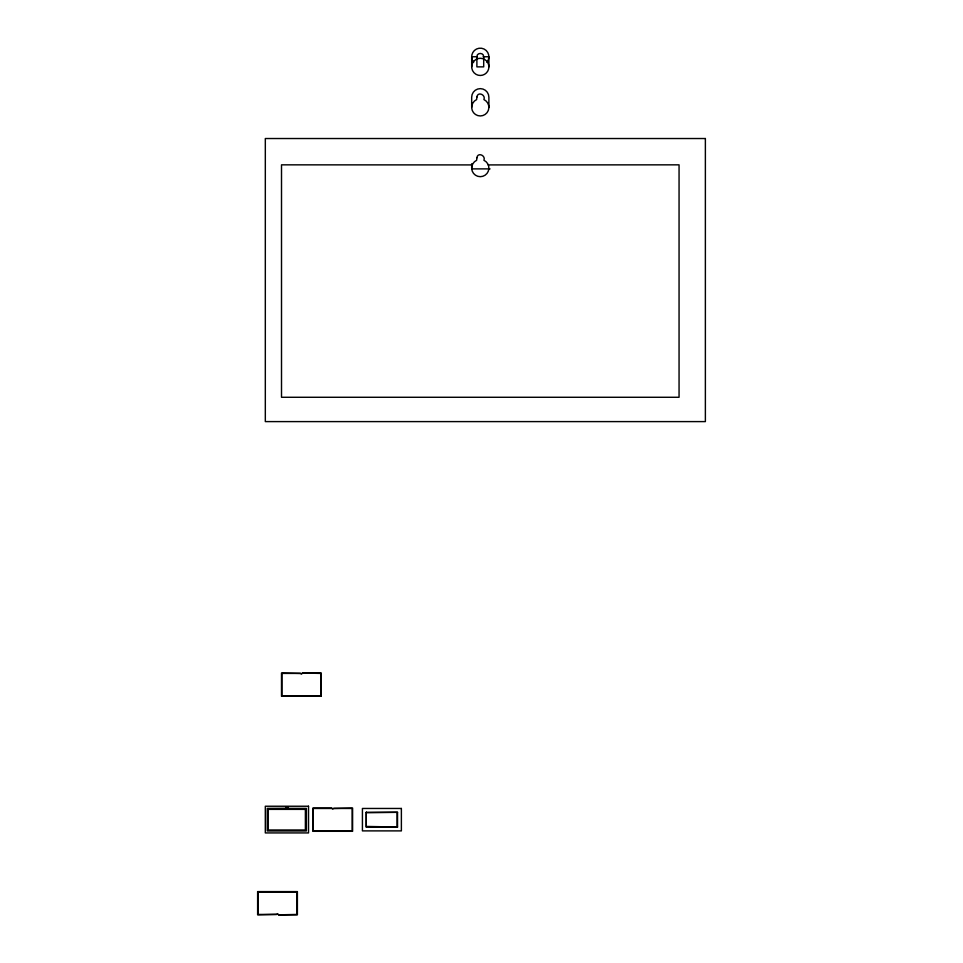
<?xml version="1.0" encoding="UTF-8"?>
<svg xmlns="http://www.w3.org/2000/svg" width="963" height="963" viewBox="0 0 963 963"><rect width="100%" height="100%" fill="white"/><g stroke="black" fill="none" stroke-linecap="round" stroke-linejoin="round"><path stroke-width="1.44" d="M286.48 807.379L285.963 808.27L267.269 808.378L267.269 830.973L306.366 830.973L306.366 808.378L287.672 808.378L287.672 807.367C288.057 812.242 283.784 806.139 287.443 806.777M276.658 914.369L257.627 914.85L257.627 891.606L297.386 891.606L297.386 914.85L278.307 914.85L296.977 914.441L296.977 892.015L258.036 892.015L258.036 914.441L276.646 914.441L277.5 913.67L278.355 914.369M285.963 808.27L285.951 807.367M300.528 673.39L281.509 673.005L281.509 696.249L321.269 696.249L321.269 673.005L302.189 673.005L320.86 673.414L320.86 695.852L281.918 695.852L281.918 673.414L300.54 673.414L301.395 674.196L302.25 673.33M333.583 808.439L352.602 808.053L352.602 831.298L312.843 831.298L312.843 808.053L331.934 808.053L332.729 809.245L333.583 808.439L352.193 808.463L352.193 830.888L313.252 830.888L313.252 808.463L331.874 808.463M472.291 164.914L281.509 164.842L281.509 397.274L679.059 397.274L679.059 164.842L488.289 164.914M366.277 827.048L366.277 812.303L366.277 827.048L397.526 827.048L397.526 812.303L366.277 812.303M366.674 812.712L397.526 812.303M477.419 56.757L471.677 56.757L471.677 66.868M483.149 56.757L488.891 56.757L488.891 66.868A8.607 8.607 0 0 1 475.987 74.32A8.607 8.607 0 0 1 475.987 59.429A8.607 8.607 0 0 1 488.891 66.868M472.014 168.886L490.059 168.886M366.674 826.447L397.526 827.048M287.672 808.33L287.155 807.367M488.891 107.362L488.891 97.239A8.607 8.607 0 0 0 480.284 88.632A8.607 8.607 0 0 0 471.677 97.239L471.677 107.362M471.677 163.746L471.677 168.08M397.117 812.712L397.117 826.447M473.652 62.234A8.607 8.607 0 0 1 474.398 50.485A8.607 8.607 0 0 1 486.171 50.485A8.607 8.607 0 0 1 486.917 62.234M476.89 56.612L476.89 66.868L483.691 66.868L483.691 56.757C483.908 52.459 476.854 52.303 476.89 56.612M476.89 97.094L476.625 99.574A8.607 8.607 0 0 0 473.543 112.695A8.607 8.607 0 0 0 487.025 112.695A8.607 8.607 0 0 0 483.944 99.574C485.942 94.687 477.552 91.16 476.89 97.094M476.89 157.812L476.625 160.303A8.607 8.607 0 0 0 473.543 173.424A8.607 8.607 0 0 0 487.025 173.424A8.607 8.607 0 0 0 483.944 160.291C485.942 155.404 477.552 151.877 476.89 157.812M705.373 138.528L265.319 138.528L265.319 421.601L705.373 421.601L705.373 138.528M308.521 806.236L265.319 806.236L265.319 832.923L308.521 832.923L308.521 806.236M401.378 808.463L362.425 808.463L362.425 830.888L401.378 830.888L401.378 808.463M305.379 809.365L268.256 809.365L268.256 829.986L305.379 829.986L305.379 809.365"/></g></svg>
